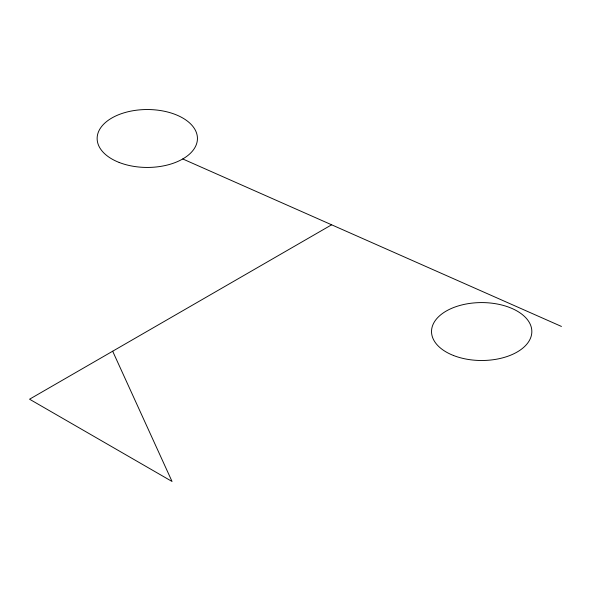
<?xml version="1.0" encoding="UTF-8"?>
<svg xmlns="http://www.w3.org/2000/svg" width="591" height="591" viewBox="0 0 591 591"><rect width="100%" height="100%" fill="white"/><g stroke="black" fill="none" stroke-linecap="round" stroke-linejoin="round"><path stroke-width="0.89" d="M331.632 224.802L29.55 399.206L172.047 481.473L112.674 351.217M182.752 158.957L561.45 326.439M453.563 355.523A50.154 28.959 0 0 0 531.708 333.605A50.154 28.959 0 0 0 459.761 305.495A50.154 28.959 0 0 0 453.563 355.523M119.175 162.466A50.154 28.959 0 0 0 197.313 140.547A50.154 28.959 0 0 0 125.373 112.438A50.154 28.959 0 0 0 119.175 162.466"/></g></svg>
